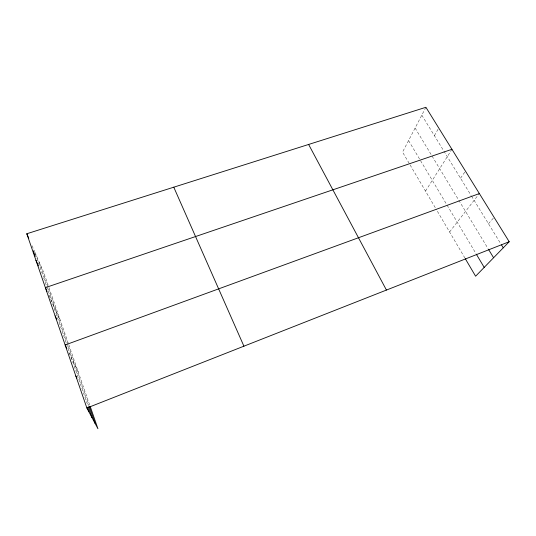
<?xml version="1.0" encoding="UTF-8"?>
<svg xmlns="http://www.w3.org/2000/svg" width="536" height="536" viewBox="0 0 536 536"><rect width="100%" height="100%" fill="white"/><g stroke="black" fill="none" stroke-linecap="round" stroke-linejoin="round"><path stroke-width="0.4" stroke-dasharray="2.68 2.01" d="M425.912 107.287L402.549 152.103L409.692 164.237M434.395 135.635L438.763 128.024M425.504 191.097L451.942 149.303M460.531 178.207L465.476 171.138M449.57 231.981L479.365 193.563M488.49 223.746L494.078 217.308M421.812 115.146L471.144 195.493M471.573 196.183L500.658 243.565M415.099 128.03L458.36 199.533M458.783 200.23L487.988 248.503M408.559 140.573L446.702 204.518M447.118 205.221L476.082 253.783M410.114 164.947L436.545 209.857M437.396 211.298L464.9 258.017M68.916 352.775L78.397 372.406M48.749 295.041L60.501 320.803M32.046 245.716L34.632 251.605M34.961 252.369L43.563 271.966L48.682 286.733M48.95 287.51L68.521 343.931M68.789 344.702L89.887 405.551M39.302 262.265L88.969 405.672M35.43 253.917L43.416 277.012M43.677 277.782L66.297 343.194M66.558 343.965L88.025 406.04"/><path stroke-width="0.8" d="M90.155 406.322L97.921 428.713L86.879 408.017L26.8 233.763L425.912 107.287L509.2 241.723L475.606 276.214L465.308 258.721M86.879 408.017L509.2 241.723M479.365 193.563L65.144 344.976L66.839 348.487M451.942 149.303L45.379 287.644L47.068 291.343M501.529 244.979L503.271 247.813M488.417 249.213L493.589 257.756M476.511 254.5L484.202 267.397M308.622 144.452L386.436 290.063M75.831 375.971L76.923 378.135M55.108 315.858L56.695 319.255M35.946 260.295L38.478 265.957M173.771 187.185L243.92 346.182M26.8 233.763L28.79 238.292M89.237 406.449L95.14 423.5M88.293 406.817L92.065 417.738M33.333 250.841L35.242 256.382M87.509 407.802L88.862 411.735"/></g></svg>
